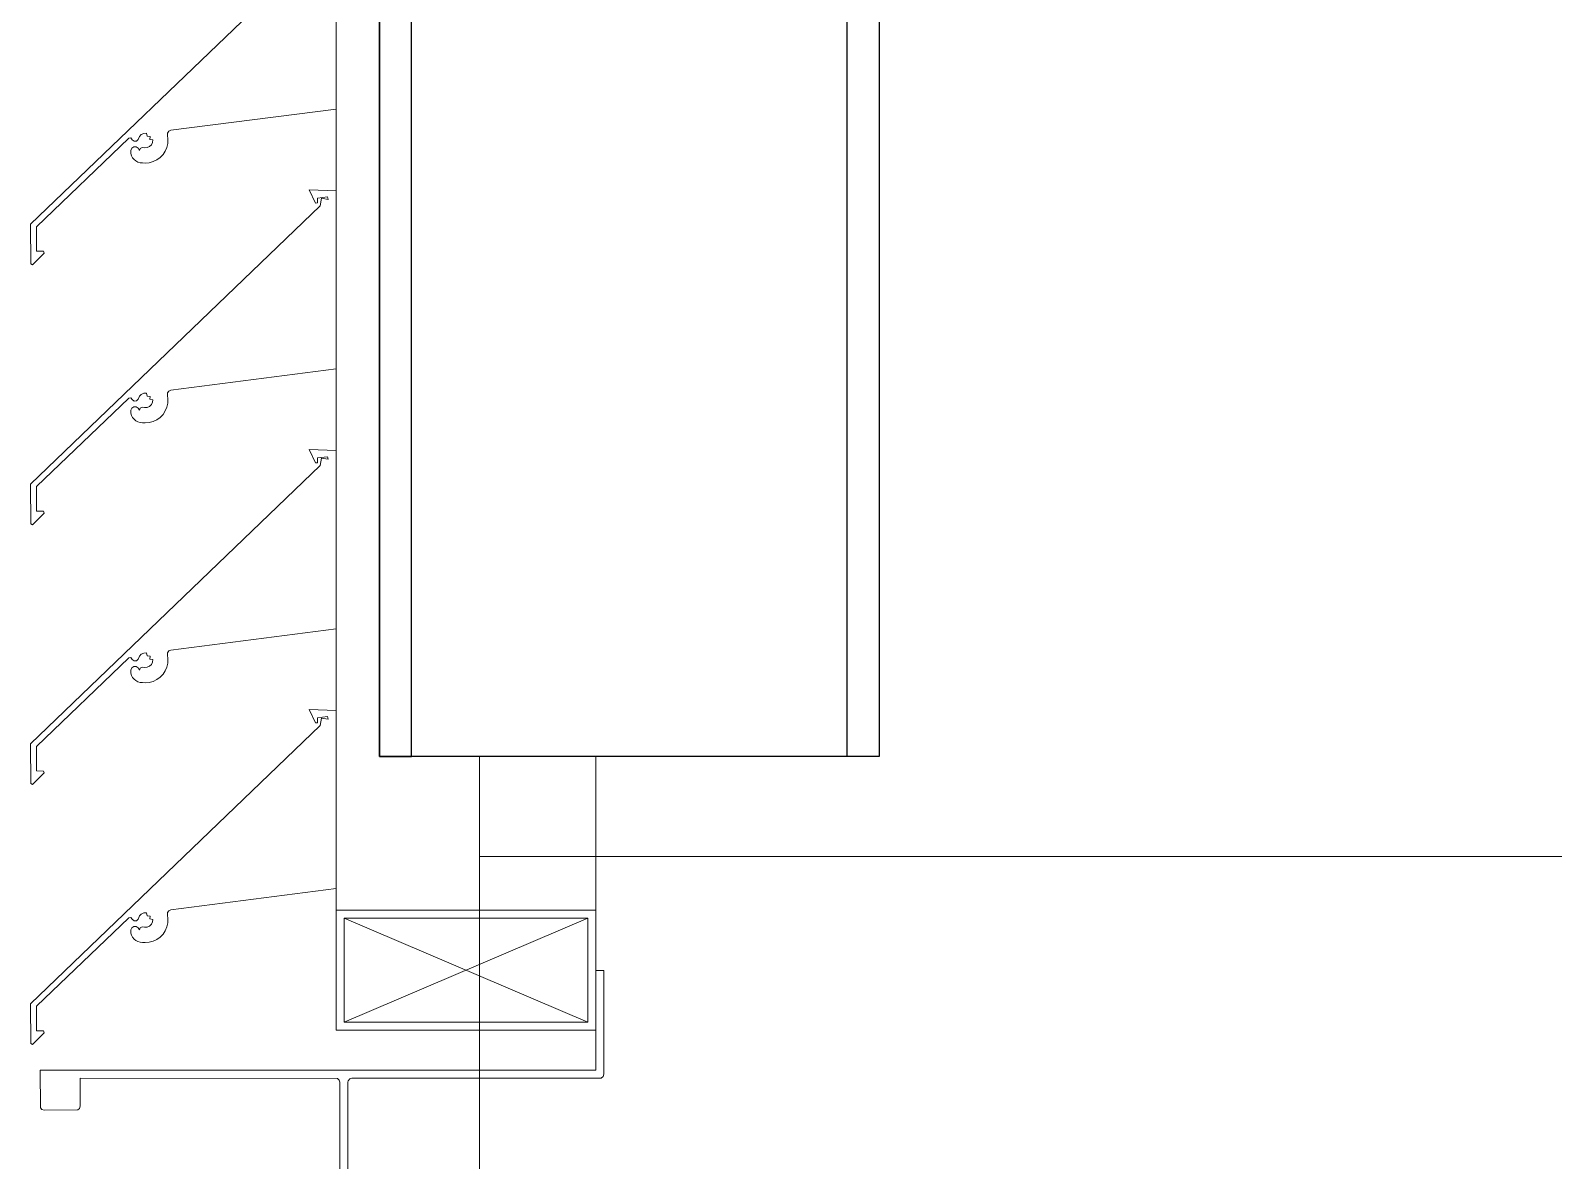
# Model space of a CAD drawing. Header units: millimetres. Extents: x -220592 to 404889, y -217665 to 38245.
# Drawn here: x 27678.1 to 28059.2, y -36091.8 to -35809.1 of the extents above; entities that cross this region are included whole.
import ezdxf

# ---------------------------------------------------------------- set-up
doc = ezdxf.new("R2010")
doc.units = ezdxf.units.MM
doc.set_wipeout_variables(frame=1)
doc.linetypes.add('XKITLINE00', pattern=[0])
for name, color, linetype in [('000 - 0_HIDE_OBJ_FRAMING_DEF_SUB_1', 7, 'Continuous'), ('000 - STRUCTURE_STEEL_FRAMING_SUB_COLOR_1', 7, 'Continuous'), ('000 - STRUCTURE_STEEL_FRAMING_SUB_COLOR_2', 7, 'Continuous'), ('000 - STRUCTURE_STEEL_FRAMING_WIPEOUT_', 7, 'Continuous')]:
    doc.layers.add(name, color=color, linetype=linetype)
doc.layers.add('Part', color=7, linetype='Continuous', lineweight=0)

# ---------------------------------------------------------------- blocks, each defined once
blk = doc.blocks.new('*A14013')
at = {"layer": 'Part', "color": 7, "linetype": 'XKITLINE00', "lineweight": 0}
for p, q in [((-171.648652, 154.556249), (-171.648652, 167.756135)), ((-172.298652, 156.356131), (-172.298652, 156.560427)), ((-172.298652, 155.706131), (-172.298652, 155.910427)), ((-172.298652, 155.056131), (-172.298652, 155.260427)), ((-172.298652, 154.556249), (-172.298652, 154.610427))]:
    blk.add_line(p, q, dxfattribs=at)
blk = doc.blocks.new('*A14273')
at = {"layer": 'Part', "color": 7, "linetype": 'XKITLINE00', "lineweight": 0}
for p, q in [((-172.298462, 155.056123), (-172.366148, 155.058745)), ((-172.366148, 155.058745), (-172.350613, 155.025258)), ((-172.298455, 154.610453), (-172.298462, 155.056123)), ((-172.338255, 155.018789), (-173.063377, 154.322543)), ((-172.350613, 155.025258), (-172.34549, 155.02567)), ((-172.34549, 155.02567), (-172.345361, 155.037861)), ((-172.345361, 155.037861), (-172.320378, 155.041001)), ((-172.335358, 155.037332), (-172.338255, 155.018789)), ((-172.335358, 155.037332), (-172.318342, 155.034428)), ((-172.320378, 155.041001), (-172.318342, 155.034428)), ((-172.712461, 154.557423), (-172.298455, 154.610453)), ((-172.717536, 154.555233), (-172.712461, 154.557423)), ((-173.048341, 154.316176), (-172.817326, 154.537579)), ((-172.817326, 154.537579), (-172.812166, 154.538671)), ((-172.812166, 154.538671), (-172.808512, 154.534044)), ((-172.808512, 154.534044), (-172.804048, 154.53019)), ((-172.804048, 154.53019), (-172.798154, 154.530396)), ((-172.798154, 154.530396), (-172.793971, 154.534553)), ((-172.793971, 154.534553), (-172.790857, 154.542126)), ((-172.790857, 154.542126), (-172.78619, 154.546913)), ((-172.78619, 154.546913), (-172.780114, 154.549703)), ((-172.780114, 154.549703), (-172.773442, 154.550125)), ((-172.773442, 154.550125), (-172.77112, 154.542735)), ((-172.77112, 154.542735), (-172.763955, 154.541791)), ((-172.76079, 154.521267), (-172.765472, 154.516745)), ((-172.763955, 154.541791), (-172.765124, 154.534731)), ((-172.765124, 154.534731), (-172.757418, 154.533625)), ((-172.757988, 154.527141), (-172.76079, 154.521267)), ((-172.757418, 154.533625), (-172.757988, 154.527141)), ((-172.722024, 154.51479), (-172.719801, 154.524789)), ((-172.720912, 154.545159), (-172.720672, 154.550681)), ((-172.719426, 154.535025), (-172.720912, 154.545159)), ((-172.720672, 154.550681), (-172.717536, 154.555233)), ((-172.719801, 154.524789), (-172.719426, 154.535025)), ((-172.810019, 154.512761), (-172.812659, 154.507287)), ((-172.812659, 154.507287), (-172.812163, 154.499517)), ((-172.812163, 154.499517), (-172.810428, 154.494021)), ((-172.810428, 154.494021), (-172.807674, 154.488958)), ((-172.804875, 154.515998), (-172.810019, 154.512761)), ((-172.807674, 154.488958), (-172.804002, 154.484515)), ((-172.798797, 154.51601), (-172.804875, 154.515998)), ((-172.804002, 154.484515), (-172.799549, 154.480857)), ((-172.799549, 154.480857), (-172.794479, 154.478117)), ((-172.793641, 154.512792), (-172.798797, 154.51601)), ((-172.790699, 154.50732), (-172.793641, 154.512792)), ((-172.788669, 154.512301), (-172.790699, 154.50732)), ((-172.783858, 154.514708), (-172.788669, 154.512301)), ((-172.77794, 154.513803), (-172.783858, 154.514708)), ((-172.77144, 154.514147), (-172.77794, 154.513803)), ((-172.765472, 154.516745), (-172.77144, 154.514147)), ((-172.756337, 154.479072), (-172.747074, 154.483445)), ((-172.747074, 154.483445), (-172.738758, 154.489423)), ((-172.738758, 154.489423), (-172.731662, 154.49681)), ((-172.731662, 154.49681), (-172.726022, 154.50536)), ((-172.726022, 154.50536), (-172.722024, 154.51479)), ((-172.794479, 154.478117), (-172.788978, 154.476398)), ((-172.788978, 154.476398), (-172.78325, 154.475762)), ((-172.78325, 154.475762), (-172.776451, 154.475664)), ((-172.776451, 154.475664), (-172.766238, 154.476449)), ((-172.766238, 154.476449), (-172.756337, 154.479072)), ((-173.063377, 154.322543), (-173.062824, 154.223392)), ((-173.047999, 154.25483), (-173.048341, 154.316176)), ((-173.030579, 154.254733), (-173.047999, 154.25483)), ((-173.029494, 154.249812), (-173.030579, 154.254733)), ((-173.062824, 154.223392), (-173.058143, 154.220923)), ((-173.058143, 154.220923), (-173.029494, 154.249812))]:
    blk.add_line(p, q, dxfattribs=at)
blk = doc.blocks.new('*A14274')
at = {"layer": 'Part', "color": 7, "linetype": 'XKITLINE00', "lineweight": 0}
for p, q in [((-172.298462, 155.706123), (-172.366148, 155.708745)), ((-172.366148, 155.708745), (-172.350613, 155.675258)), ((-172.298455, 155.260453), (-172.298462, 155.706123)), ((-172.338255, 155.668789), (-173.063377, 154.972543)), ((-172.350613, 155.675258), (-172.34549, 155.67567)), ((-172.34549, 155.67567), (-172.345361, 155.687861)), ((-172.345361, 155.687861), (-172.320378, 155.691001)), ((-172.335358, 155.687332), (-172.338255, 155.668789)), ((-172.335358, 155.687332), (-172.318342, 155.684428)), ((-172.320378, 155.691001), (-172.318342, 155.684428)), ((-172.712461, 155.207423), (-172.298455, 155.260453)), ((-172.720672, 155.200681), (-172.717536, 155.205233)), ((-172.717536, 155.205233), (-172.712461, 155.207423)), ((-173.048341, 154.966176), (-172.817326, 155.187579)), ((-172.817326, 155.187579), (-172.812166, 155.188671)), ((-172.812166, 155.188671), (-172.808512, 155.184044)), ((-172.804875, 155.165998), (-172.810019, 155.162761)), ((-172.808512, 155.184044), (-172.804048, 155.18019)), ((-172.798797, 155.16601), (-172.804875, 155.165998)), ((-172.804048, 155.18019), (-172.798154, 155.180396)), ((-172.793641, 155.162792), (-172.798797, 155.16601)), ((-172.798154, 155.180396), (-172.793971, 155.184553)), ((-172.793971, 155.184553), (-172.790857, 155.192126)), ((-172.790857, 155.192126), (-172.78619, 155.196913)), ((-172.78619, 155.196913), (-172.780114, 155.199703)), ((-172.780114, 155.199703), (-172.773442, 155.200125)), ((-172.773442, 155.200125), (-172.77112, 155.192735)), ((-172.765472, 155.166745), (-172.77144, 155.164147)), ((-172.77112, 155.192735), (-172.763955, 155.191791)), ((-172.76079, 155.171267), (-172.765472, 155.166745)), ((-172.763955, 155.191791), (-172.765124, 155.184731)), ((-172.765124, 155.184731), (-172.757418, 155.183625)), ((-172.757988, 155.177141), (-172.76079, 155.171267)), ((-172.757418, 155.183625), (-172.757988, 155.177141)), ((-172.722024, 155.16479), (-172.719801, 155.174789)), ((-172.720912, 155.195159), (-172.720672, 155.200681)), ((-172.719426, 155.185025), (-172.720912, 155.195159)), ((-172.719801, 155.174789), (-172.719426, 155.185025)), ((-172.810019, 155.162761), (-172.812659, 155.157287)), ((-172.812659, 155.157287), (-172.812163, 155.149517)), ((-172.812163, 155.149517), (-172.810428, 155.144021)), ((-172.810428, 155.144021), (-172.807674, 155.138958)), ((-172.807674, 155.138958), (-172.804002, 155.134515)), ((-172.804002, 155.134515), (-172.799549, 155.130857)), ((-172.799549, 155.130857), (-172.794479, 155.128117)), ((-172.794479, 155.128117), (-172.788978, 155.126398)), ((-172.790699, 155.15732), (-172.793641, 155.162792)), ((-172.788669, 155.162301), (-172.790699, 155.15732)), ((-172.783858, 155.164708), (-172.788669, 155.162301)), ((-172.77794, 155.163803), (-172.783858, 155.164708)), ((-172.77144, 155.164147), (-172.77794, 155.163803)), ((-172.766238, 155.126449), (-172.756337, 155.129072)), ((-172.756337, 155.129072), (-172.747074, 155.133445)), ((-172.747074, 155.133445), (-172.738758, 155.139423)), ((-172.738758, 155.139423), (-172.731662, 155.14681)), ((-172.731662, 155.14681), (-172.726022, 155.15536)), ((-172.726022, 155.15536), (-172.722024, 155.16479)), ((-172.788978, 155.126398), (-172.78325, 155.125762)), ((-172.78325, 155.125762), (-172.776451, 155.125664)), ((-172.776451, 155.125664), (-172.766238, 155.126449)), ((-173.063377, 154.972543), (-173.062824, 154.873392)), ((-173.047999, 154.90483), (-173.048341, 154.966176)), ((-173.058143, 154.870923), (-173.029494, 154.899812)), ((-173.030579, 154.904733), (-173.047999, 154.90483)), ((-173.029494, 154.899812), (-173.030579, 154.904733)), ((-173.062824, 154.873392), (-173.058143, 154.870923))]:
    blk.add_line(p, q, dxfattribs=at)
blk = doc.blocks.new('*A14275')
at = {"layer": 'Part', "color": 7, "linetype": 'XKITLINE00', "lineweight": 0}
for p, q in [((-172.298462, 156.356123), (-172.366148, 156.358745)), ((-172.366148, 156.358745), (-172.350613, 156.325258)), ((-172.298455, 155.910453), (-172.298462, 156.356123)), ((-172.338255, 156.318789), (-173.063377, 155.622543)), ((-172.350613, 156.325258), (-172.34549, 156.32567)), ((-172.34549, 156.32567), (-172.345361, 156.337861)), ((-172.345361, 156.337861), (-172.320378, 156.341001)), ((-172.335358, 156.337332), (-172.338255, 156.318789)), ((-172.335358, 156.337332), (-172.318342, 156.334428)), ((-172.320378, 156.341001), (-172.318342, 156.334428)), ((-172.712461, 155.857423), (-172.298455, 155.910453)), ((-172.720672, 155.850681), (-172.717536, 155.855233)), ((-172.717536, 155.855233), (-172.712461, 155.857423)), ((-173.048341, 155.616176), (-172.817326, 155.837579)), ((-172.817326, 155.837579), (-172.812166, 155.838671)), ((-172.812166, 155.838671), (-172.808512, 155.834044)), ((-172.804875, 155.815998), (-172.810019, 155.812761)), ((-172.808512, 155.834044), (-172.804048, 155.83019)), ((-172.798797, 155.81601), (-172.804875, 155.815998)), ((-172.804048, 155.83019), (-172.798154, 155.830396)), ((-172.793641, 155.812792), (-172.798797, 155.81601)), ((-172.798154, 155.830396), (-172.793971, 155.834553)), ((-172.793971, 155.834553), (-172.790857, 155.842126)), ((-172.790857, 155.842126), (-172.78619, 155.846913)), ((-172.783858, 155.814708), (-172.788669, 155.812301)), ((-172.78619, 155.846913), (-172.780114, 155.849703)), ((-172.77794, 155.813803), (-172.783858, 155.814708)), ((-172.780114, 155.849703), (-172.773442, 155.850125)), ((-172.77144, 155.814147), (-172.77794, 155.813803)), ((-172.773442, 155.850125), (-172.77112, 155.842735)), ((-172.765472, 155.816745), (-172.77144, 155.814147)), ((-172.77112, 155.842735), (-172.763955, 155.841791)), ((-172.76079, 155.821267), (-172.765472, 155.816745)), ((-172.763955, 155.841791), (-172.765124, 155.834731)), ((-172.765124, 155.834731), (-172.757418, 155.833625)), ((-172.757988, 155.827141), (-172.76079, 155.821267)), ((-172.757418, 155.833625), (-172.757988, 155.827141)), ((-172.726022, 155.80536), (-172.722024, 155.81479)), ((-172.722024, 155.81479), (-172.719801, 155.824789)), ((-172.720912, 155.845159), (-172.720672, 155.850681)), ((-172.719426, 155.835025), (-172.720912, 155.845159)), ((-172.719801, 155.824789), (-172.719426, 155.835025)), ((-172.810019, 155.812761), (-172.812659, 155.807287)), ((-172.812659, 155.807287), (-172.812163, 155.799517)), ((-172.812163, 155.799517), (-172.810428, 155.794021)), ((-172.810428, 155.794021), (-172.807674, 155.788958)), ((-172.807674, 155.788958), (-172.804002, 155.784515)), ((-172.804002, 155.784515), (-172.799549, 155.780857)), ((-172.799549, 155.780857), (-172.794479, 155.778117)), ((-172.794479, 155.778117), (-172.788978, 155.776398)), ((-172.790699, 155.80732), (-172.793641, 155.812792)), ((-172.788669, 155.812301), (-172.790699, 155.80732)), ((-172.788978, 155.776398), (-172.78325, 155.775762)), ((-172.78325, 155.775762), (-172.776451, 155.775664)), ((-172.776451, 155.775664), (-172.766238, 155.776449)), ((-172.766238, 155.776449), (-172.756337, 155.779072)), ((-172.756337, 155.779072), (-172.747074, 155.783445)), ((-172.747074, 155.783445), (-172.738758, 155.789423)), ((-172.738758, 155.789423), (-172.731662, 155.79681)), ((-172.731662, 155.79681), (-172.726022, 155.80536)), ((-173.063377, 155.622543), (-173.062824, 155.523392)), ((-173.047999, 155.55483), (-173.048341, 155.616176)), ((-173.058143, 155.520923), (-173.029494, 155.549812)), ((-173.030579, 155.554733), (-173.047999, 155.55483)), ((-173.029494, 155.549812), (-173.030579, 155.554733)), ((-173.062824, 155.523392), (-173.058143, 155.520923))]:
    blk.add_line(p, q, dxfattribs=at)
blk = doc.blocks.new('*A14276')
at = {"layer": 'Part', "color": 7, "linetype": 'XKITLINE00', "lineweight": 0}
for p, q in [((-172.298462, 157.006123), (-172.366148, 157.008745)), ((-172.366148, 157.008745), (-172.350613, 156.975258)), ((-172.298455, 156.560453), (-172.298462, 157.006123)), ((-172.338255, 156.968789), (-173.063377, 156.272543)), ((-172.350613, 156.975258), (-172.34549, 156.97567)), ((-172.34549, 156.97567), (-172.345361, 156.987861)), ((-172.345361, 156.987861), (-172.320378, 156.991001)), ((-172.335358, 156.987332), (-172.338255, 156.968789)), ((-172.335358, 156.987332), (-172.318342, 156.984428)), ((-172.320378, 156.991001), (-172.318342, 156.984428)), ((-172.712461, 156.507423), (-172.298455, 156.560453)), ((-172.78619, 156.496913), (-172.780114, 156.499703)), ((-172.780114, 156.499703), (-172.773442, 156.500125)), ((-172.773442, 156.500125), (-172.77112, 156.492735)), ((-172.720912, 156.495159), (-172.720672, 156.500681)), ((-172.720672, 156.500681), (-172.717536, 156.505233)), ((-172.717536, 156.505233), (-172.712461, 156.507423)), ((-173.048341, 156.266176), (-172.817326, 156.487579)), ((-172.817326, 156.487579), (-172.812166, 156.488671)), ((-172.810019, 156.462761), (-172.812659, 156.457287)), ((-172.812166, 156.488671), (-172.808512, 156.484044)), ((-172.804875, 156.465998), (-172.810019, 156.462761)), ((-172.808512, 156.484044), (-172.804048, 156.48019)), ((-172.798797, 156.46601), (-172.804875, 156.465998)), ((-172.804048, 156.48019), (-172.798154, 156.480396)), ((-172.793641, 156.462792), (-172.798797, 156.46601)), ((-172.798154, 156.480396), (-172.793971, 156.484553)), ((-172.793971, 156.484553), (-172.790857, 156.492126)), ((-172.790699, 156.45732), (-172.793641, 156.462792)), ((-172.790857, 156.492126), (-172.78619, 156.496913)), ((-172.788669, 156.462301), (-172.790699, 156.45732)), ((-172.783858, 156.464708), (-172.788669, 156.462301)), ((-172.77794, 156.463803), (-172.783858, 156.464708)), ((-172.77144, 156.464147), (-172.77794, 156.463803)), ((-172.765472, 156.466745), (-172.77144, 156.464147)), ((-172.77112, 156.492735), (-172.763955, 156.491791)), ((-172.76079, 156.471267), (-172.765472, 156.466745)), ((-172.763955, 156.491791), (-172.765124, 156.484731)), ((-172.765124, 156.484731), (-172.757418, 156.483625)), ((-172.757988, 156.477141), (-172.76079, 156.471267)), ((-172.757418, 156.483625), (-172.757988, 156.477141)), ((-172.726022, 156.45536), (-172.722024, 156.46479)), ((-172.722024, 156.46479), (-172.719801, 156.474789)), ((-172.719426, 156.485025), (-172.720912, 156.495159)), ((-172.719801, 156.474789), (-172.719426, 156.485025)), ((-172.812659, 156.457287), (-172.812163, 156.449517)), ((-172.812163, 156.449517), (-172.810428, 156.444021)), ((-172.810428, 156.444021), (-172.807674, 156.438958)), ((-172.807674, 156.438958), (-172.804002, 156.434515)), ((-172.804002, 156.434515), (-172.799549, 156.430857)), ((-172.799549, 156.430857), (-172.794479, 156.428117)), ((-172.794479, 156.428117), (-172.788978, 156.426398)), ((-172.788978, 156.426398), (-172.78325, 156.425762)), ((-172.78325, 156.425762), (-172.776451, 156.425664)), ((-172.776451, 156.425664), (-172.766238, 156.426449)), ((-172.766238, 156.426449), (-172.756337, 156.429072)), ((-172.756337, 156.429072), (-172.747074, 156.433445)), ((-172.747074, 156.433445), (-172.738758, 156.439423)), ((-172.738758, 156.439423), (-172.731662, 156.44681)), ((-172.731662, 156.44681), (-172.726022, 156.45536)), ((-173.063377, 156.272543), (-173.062824, 156.173392)), ((-173.047999, 156.20483), (-173.048341, 156.266176)), ((-173.058143, 156.170923), (-173.029494, 156.199812)), ((-173.030579, 156.204733), (-173.047999, 156.20483)), ((-173.029494, 156.199812), (-173.030579, 156.204733)), ((-173.062824, 156.173392), (-173.058143, 156.170923))]:
    blk.add_line(p, q, dxfattribs=at)
blk = doc.blocks.new('*A14277')
at = {"layer": 'Part', "color": 7, "linetype": 'XKITLINE00', "lineweight": 0}
for p, q in [((-172.298652, 154.256249), (-172.298652, 154.556249)), ((-171.648652, 154.556249), (-172.298652, 154.556249)), ((-171.648652, 154.256249), (-171.648652, 154.556249)), ((-172.278652, 154.276249), (-171.668652, 154.536249)), ((-172.278652, 154.536249), (-171.668652, 154.276249)), ((-172.278652, 154.276249), (-172.278652, 154.536249)), ((-172.278652, 154.536249), (-171.668652, 154.536249)), ((-171.668652, 154.536249), (-171.668652, 154.276249)), ((-172.298652, 154.256249), (-171.648652, 154.256249)), ((-171.668652, 154.276249), (-172.278652, 154.276249))]:
    blk.add_line(p, q, dxfattribs=at)
blk = doc.blocks.new('*A14278')
at = {"layer": 'Part', "color": 7, "linetype": 'XKITLINE00', "lineweight": 0}
for p, q in [((-171.648937, 154.40603), (-171.648981, 154.15603)), ((-171.628937, 154.406027), (-171.648937, 154.40603)), ((-171.628982, 154.146027), (-171.628937, 154.406027)), ((-171.648981, 154.15603), (-173.03898, 154.156273)), ((-173.03898, 154.156273), (-173.038236, 154.062446)), ((-172.258984, 154.136137), (-171.635157, 154.136789)), ((-171.635157, 154.136789), (-171.630669, 154.140471)), ((-171.630669, 154.140471), (-171.628982, 154.146027)), ((-172.938996, 154.066255), (-172.938984, 154.136255)), ((-172.938984, 154.136255), (-172.295157, 154.135382)), ((-172.295157, 154.135382), (-172.29067, 154.131698)), ((-172.29067, 154.131698), (-172.288986, 154.126142)), ((-172.288986, 154.126142), (-172.289912, 153.182315)), ((-172.26915, 153.186138), (-172.268986, 154.126138)), ((-172.268986, 154.126138), (-172.268224, 154.129965)), ((-172.268224, 154.129965), (-172.26454, 154.134452)), ((-172.26454, 154.134452), (-172.258984, 154.136137)), ((-173.038236, 154.062446), (-173.034553, 154.057957)), ((-172.945171, 154.057018), (-172.940682, 154.0607)), ((-172.940682, 154.0607), (-172.938996, 154.066255)), ((-173.034553, 154.057957), (-173.028998, 154.056271)), ((-173.028998, 154.056271), (-172.945171, 154.057018)), ((-173.039139, 153.246273), (-173.039155, 153.156273)), ((-173.037453, 153.251828), (-173.039139, 153.246273)), ((-173.032965, 153.25551), (-173.037453, 153.251828)), ((-172.949138, 153.256257), (-173.032965, 153.25551)), ((-172.943582, 153.254571), (-172.949138, 153.256257)), ((-172.9399, 153.250082), (-172.943582, 153.254571)), ((-172.939152, 153.176255), (-172.9399, 153.250082)), ((-172.267465, 153.180582), (-172.26915, 153.186138)), ((-173.039155, 153.156273), (-171.649155, 153.15603)), ((-172.299152, 153.176144), (-172.939152, 153.176255)), ((-172.293596, 153.177828), (-172.299152, 153.176144)), ((-172.289912, 153.182315), (-172.293596, 153.177828)), ((-172.262978, 153.176899), (-172.267465, 153.180582)), ((-171.639152, 153.176028), (-172.262978, 153.176899)), ((-171.649155, 153.15603), (-171.649199, 152.90603)), ((-171.633596, 153.174342), (-171.639152, 153.176028)), ((-171.629914, 153.169854), (-171.633596, 153.174342)), ((-171.629199, 152.906027), (-171.629914, 153.169854)), ((-171.649199, 152.90603), (-171.629199, 152.906027))]:
    blk.add_line(p, q, dxfattribs=at)
blk = doc.blocks.new('*A13473')
at = {"layer": '000 - 0_HIDE_OBJ_FRAMING_DEF_SUB_1', "color": 7, "linetype": 'XKITLINE00', "lineweight": 0}
blk.add_line((-170.903357, 154.690792), (-170.903357, 154.940805), dxfattribs=at)
blk = doc.blocks.new('*A13991')
at = {"layer": '000 - 0_HIDE_OBJ_FRAMING_DEF_SUB_1', "color": 7, "linetype": 'XKITLINE00', "lineweight": 0}
for p, q in [((-170.903349, 154.690792), (-166.903349, 154.690792)), ((-170.903349, 152.690792), (-170.903349, 154.690792))]:
    blk.add_line(p, q, dxfattribs=at)
blk = doc.blocks.new('*A14212')
at = {"layer": '000 - 0_HIDE_OBJ_FRAMING_DEF_SUB_1', "color": 7, "linetype": 'XKITLINE00', "lineweight": 0}
for p, q in [((-171.153485, 182.440805), (-171.153485, 154.940805)), ((-171.073485, 154.940805), (-171.073485, 182.440805)), ((-169.983485, 154.940805), (-169.983485, 182.440805)), ((-169.903485, 154.940805), (-169.903485, 157.690805)), ((-169.903485, 154.940805), (-171.153485, 154.940805))]:
    blk.add_line(p, q, dxfattribs=at)
blk = doc.blocks.new('W-1-PP18-ST_20260402-011103_LOWER_PL')
at = {"layer": '000 - 0_HIDE_OBJ_FRAMING_DEF_SUB_1', "color": 7, "lineweight": 0, "xscale": 100, "yscale": 100, "zscale": 100}
for name in ['*A13473', '*A14212', '*A13991']:
    blk.add_blockref(name, (17759.3349, -35779.0805), dxfattribs=at)
blk = doc.blocks.new('*U17508')
at = {"color": 7}
blk.add_wipeout([(0, 0), (0, 125), (5750, 125), (5750, 0)], dxfattribs=at).dxf.layer = '000 - STRUCTURE_STEEL_FRAMING_WIPEOUT_'
at = {"layer": '000 - STRUCTURE_STEEL_FRAMING_SUB_COLOR_1', "color": 7}
for points in [[(0, 125), (0, 117), (5750, 117), (5750, 125)], [(0, 0), (0, 8), (5750, 8), (5750, 0)]]:
    blk.add_lwpolyline(points, close=True, dxfattribs=at)
at = {"layer": '000 - STRUCTURE_STEEL_FRAMING_SUB_COLOR_2', "color": 7}
blk.add_lwpolyline([(0, 0), (0, 125), (5750, 125), (5750, 0)], close=True, dxfattribs=at)
blk = doc.blocks.new('*U17626')
at = {"color": 7}
blk.add_wipeout([(0, 0), (0, 125), (2746.5015, 125), (2746.5015, 0)], dxfattribs=at).dxf.layer = '000 - STRUCTURE_STEEL_FRAMING_WIPEOUT_'
at = {"layer": '000 - STRUCTURE_STEEL_FRAMING_SUB_COLOR_1', "color": 7}
for points in [[(0, 125), (0, 117), (2746.5015, 117), (2746.5015, 125)], [(0, 0), (0, 8), (2746.5015, 8), (2746.5015, 0)]]:
    blk.add_lwpolyline(points, close=True, dxfattribs=at)
at = {"layer": '000 - STRUCTURE_STEEL_FRAMING_SUB_COLOR_2', "color": 7}
blk.add_lwpolyline([(0, 0), (0, 125), (2746.5015, 125), (2746.5015, 0)], close=True, dxfattribs=at)
blk = doc.blocks.new('W-1-PP18-ST_20260402-014810LOPL_MAIN_ST')
at = {"color": 7, "rotation": 90}
blk.add_blockref('*U17508', (769, -20285), dxfattribs=at)
blk.add_blockref('*U17626', (769, -20285), dxfattribs=at)

msp = doc.modelspace()

# ---------------------------------------------------------------- block references
at = {"color": 7, "lineweight": 0, "xscale": 100, "yscale": 100, "zscale": 100}
for name in ['*A14013', '*A14276', '*A14275', '*A14274', '*A14273', '*A14277', '*A14278']:
    msp.add_blockref(name, (44984.4833, -51484.8507), dxfattribs=at)

# ---------------------------------------------------------------- next in the draw order: block references
at = {"layer": 'Defpoints', "color": 7}
msp.add_blockref('W-1-PP18-ST_20260402-011103_LOWER_PL', (27121.4984, -15705.7702), dxfattribs=at)

# ---------------------------------------------------------------- next in the draw order: block references
msp.add_blockref('W-1-PP18-ST_20260402-014810LOPL_MAIN_ST', (27121.4984, -15705.7702), dxfattribs=at)

doc.saveas('drawing.dxf')
